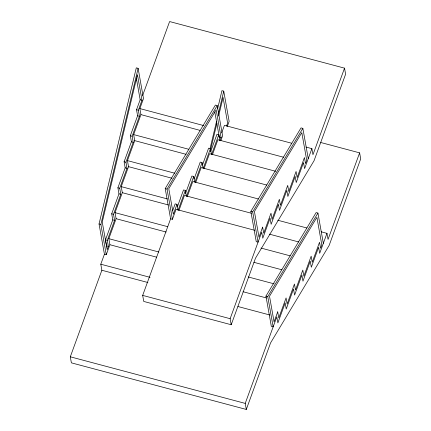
<?xml version="1.0" encoding="UTF-8"?>
<svg xmlns="http://www.w3.org/2000/svg" width="431" height="431" viewBox="0 0 431 431"><rect width="100%" height="100%" fill="white"/><g stroke="black" fill="none" stroke-linecap="round" stroke-linejoin="round"><path stroke-width="0.65" d="M99.044 223.975L136.293 67.85L138.114 68.335L143.501 98.586L139.859 108.574L140.937 114.624L133.653 134.591L134.731 140.641L127.441 160.612L128.524 166.662L121.235 186.634L122.312 192.684L115.029 212.655L116.106 218.706L108.822 238.677L109.9 244.727L106.258 254.71L104.431 254.225L99.044 223.975L100.865 224.459L106.258 254.71M100.865 224.459L138.114 68.335M217.569 108.957L221.933 90.666L223.754 91.151L229.141 121.402L227.32 126.396M210.042 148.636L216.513 121.51M218.323 113.919L223.754 91.151M210.543 149.95L216.863 123.471M218.657 115.944L223.069 97.449L227.627 123.05L226.528 126.078M106.161 246.995L106.565 245.885L105.487 239.835L112.771 219.869L111.694 213.819L118.978 193.848L117.9 187.797L125.184 167.826L124.106 161.776L131.396 141.804L130.318 135.754L137.602 115.783L136.525 109.733L140.167 99.75L136.422 78.744M142.596 95.59L169.609 21.55L344.536 68.152L345.614 74.202L314.043 160.741L255.502 258.18L231.215 324.742L143.755 301.441L142.677 295.391L170.601 218.84L165.213 188.589L215.392 105.072L217.213 105.557L222.601 135.808L220.78 140.802M138.346 110.217L141.988 100.234L137.43 74.633L102.249 222.084L107.174 249.7L108.386 246.37L107.308 240.32L114.592 220.354L113.515 214.304L120.799 194.333L119.721 188.282L127.01 168.311L125.933 162.261L133.217 142.289L132.139 136.239L139.423 116.273L138.346 110.217L136.525 109.733M320.75 142.499L359.621 152.86L360.699 158.91L329.133 245.444L270.587 342.882L246.306 409.45L71.379 362.848L70.301 356.798L101.867 270.259L100.789 264.208L104.431 254.225M172.653 210.711L175.158 203.847L176.979 204.332L178.057 210.382L185.346 190.41L183.525 189.926L177.378 206.778M176.979 204.332L173.337 214.315L168.78 188.713L216.168 109.835L221.087 137.457L219.875 140.786L218.797 134.736L216.976 134.246L210.603 151.723M170.601 218.84L172.422 219.325L176.069 209.342L254.689 230.289M178.967 210.398L184.43 195.421L251.354 213.253M185.513 193.481L191.887 176.01L193.708 176.494L194.677 181.936M193.708 176.494L186.424 196.461L185.346 190.41M187.329 196.477L192.792 181.499L258.417 198.987M194.101 178.935L200.248 162.088L202.069 162.573L203.039 168.02M195.011 181.92L202.069 162.573M195.69 182.561L201.158 167.584L266.784 185.066M202.462 165.019L208.609 148.167L210.436 148.652L211.513 154.702L218.797 134.736M203.378 167.998L210.436 148.652M204.057 168.64L209.52 153.662L275.797 171.317M212.418 154.718L217.881 139.741L283.506 157.229M221.69 132.829L224.422 125.34L291.803 143.286M231.215 324.742L230.138 318.692L261.709 232.158L262.786 238.208L270.07 218.237L271.147 224.287L278.437 204.316L279.514 210.366L286.798 190.4L287.876 196.45L295.16 176.478L296.237 182.528L303.526 162.557L304.604 168.607L311.888 148.641L306.058 147.084M344.536 68.152L312.965 154.691L311.888 148.641M246.306 409.45L245.228 403.4L276.799 316.86L277.876 322.911L285.16 302.945L286.238 308.995L293.522 289.023L294.599 295.073L301.889 275.102L302.966 281.152L310.25 261.186L311.327 267.236L318.611 247.265L319.689 253.315L326.978 233.343L321.143 231.792M359.621 152.86L328.056 239.394L326.978 233.343M172.422 219.325L167.034 189.074L217.213 105.557M302.858 128.373L252.679 211.89L258.067 242.141L256.246 241.656L250.853 211.405L301.032 127.888L302.858 128.373L308.246 158.624M317.943 213.076L267.764 296.598L273.157 326.849L271.331 326.364L265.943 296.108L316.122 212.591L317.943 213.076L323.331 243.332M140.167 99.75L141.988 100.234M139.859 108.574L203.534 125.534M140.937 114.624L200.065 130.377M221.087 137.457L219.266 136.972L214.805 111.909M137.602 115.783L139.423 116.273M133.653 134.591L188.88 149.309M130.318 135.754L132.139 136.239M134.731 140.641L186.063 154.32M131.396 141.804L133.217 142.289M127.441 160.612L174.878 173.251M124.106 161.776L125.933 162.261M128.524 166.662L172.055 178.262M125.184 167.826L127.01 168.311M165.213 188.589L167.034 189.074M250.853 211.405L252.679 211.89M277.736 220.225L306.894 227.994M121.235 186.634L167.368 198.923M117.9 187.797L119.721 188.282M122.312 192.684L168.446 204.973M118.978 193.848L120.799 194.333M269.359 234.141L298.597 241.931M260.992 248.062L290.235 255.852M115.029 212.655L167.659 226.674M111.694 213.819L113.515 214.304M116.106 218.706L166.14 232.034M112.771 219.869L114.592 220.354M253.929 262.328L281.869 269.774M108.822 238.677L158.85 252.006M248.164 276.939L274.159 283.862M105.487 239.835L107.308 240.32M109.9 244.727L156.679 257.188M106.565 245.885L108.386 246.37M265.943 296.108L267.764 296.598M243.052 291.728L266.444 297.956M100.789 264.208L150.031 277.327M101.867 270.259L147.871 282.515M237.939 306.511L269.779 314.991M142.677 295.391L230.138 318.692M70.301 356.798L245.228 403.4M262.624 227.148L258.983 237.131L254.419 211.529L301.813 132.651L306.732 160.273L305.514 163.602L304.437 157.552L297.153 177.518L296.075 171.468L288.792 191.439L287.714 185.389L280.425 205.361L279.347 199.311L272.063 219.277L270.986 213.226L263.702 233.198L262.624 227.148M277.709 311.855L274.068 321.838L269.51 296.237L316.898 217.359L321.817 244.975L320.605 248.304L319.527 242.254L312.243 262.226L311.166 256.176L303.877 276.147L302.799 270.097L295.515 290.063L294.438 284.013L287.154 303.984L286.076 297.934L278.787 317.906L277.709 311.855"/></g></svg>
